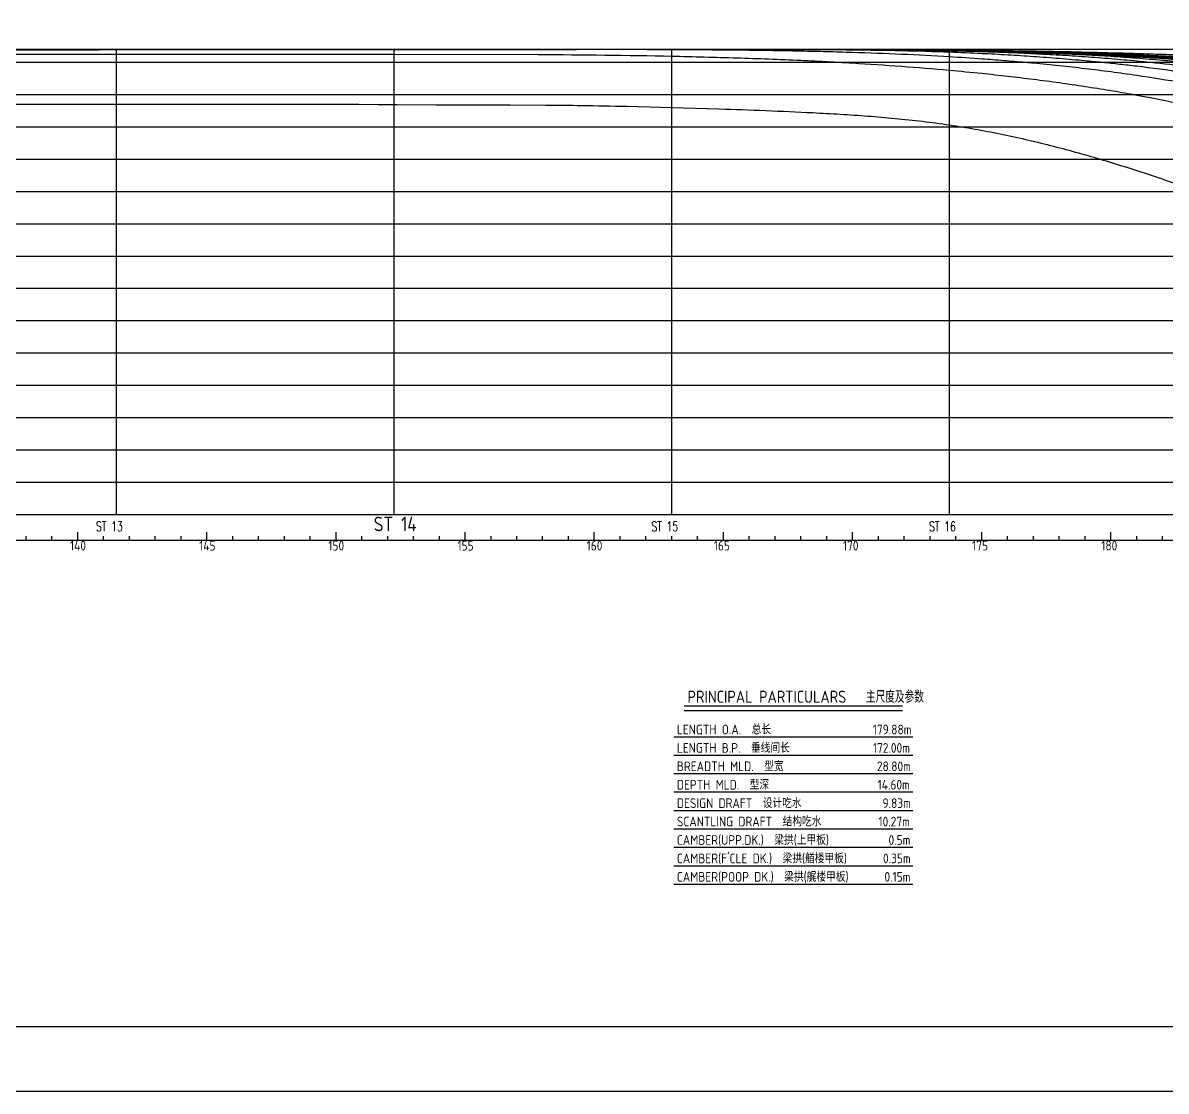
# Model space of a CAD drawing. Extents: x -990827 to -799530, y -79356 to 40656.
# Drawn here: x -873076 to -837668, y -79356 to -46286 of the extents above; entities that cross this region are included whole.
import ezdxf

# ---------------------------------------------------------------- set-up
doc = ezdxf.new("R2010")
doc.units = 0
doc.header["$MEASUREMENT"] = 0
doc.layers.add('grid', color=7, linetype='Continuous')
doc.layers.add('sta', color=7, linetype='Continuous')
doc.styles.add('ROMANS', font='romans.shx', dxfattribs={"width": 0.7, "height": 125})
doc.styles.get("Standard").update_dxf_attribs({"font": 'gbenor.shx', "bigfont": 'gbcbig.shx'})

# ---------------------------------------------------------------- blocks, each defined once
blk = doc.blocks.new('biaochi')
at = {"color": 253}
for p, q in [((-181560, 0), (0, 0)), ((-68600, 0), (-68600, 125)), ((-67800, 0), (-67800, 125)), ((-67000, 0), (-67000, 250)), ((-67000, 0), (-67000, 125)), ((-66200, 0), (-66200, 125)), ((-65400, 0), (-65400, 125)), ((-64600, 0), (-64600, 125)), ((-63800, 0), (-63800, 125)), ((-63000, 0), (-63000, 250)), ((-63000, 0), (-63000, 125)), ((-62200, 0), (-62200, 125)), ((-61400, 0), (-61400, 125)), ((-60600, 0), (-60600, 125)), ((-59800, 0), (-59800, 125)), ((-59000, 0), (-59000, 250)), ((-59000, 0), (-59000, 125)), ((-58200, 0), (-58200, 125)), ((-57400, 0), (-57400, 125)), ((-56600, 0), (-56600, 125)), ((-55800, 0), (-55800, 125)), ((-55000, 0), (-55000, 250)), ((-55000, 0), (-55000, 125)), ((-54200, 0), (-54200, 125)), ((-53400, 0), (-53400, 125)), ((-52600, 0), (-52600, 125)), ((-51800, 0), (-51800, 125)), ((-51000, 0), (-51000, 250)), ((-51000, 0), (-51000, 125)), ((-50200, 0), (-50200, 125)), ((-49400, 0), (-49400, 125)), ((-48600, 0), (-48600, 125)), ((-47800, 0), (-47800, 125)), ((-47000, 0), (-47000, 250)), ((-47000, 0), (-47000, 125)), ((-46200, 0), (-46200, 125)), ((-45400, 0), (-45400, 125)), ((-44600, 0), (-44600, 125)), ((-43800, 0), (-43800, 125)), ((-43000, 0), (-43000, 250)), ((-43000, 0), (-43000, 125)), ((-42200, 0), (-42200, 125)), ((-41400, 0), (-41400, 125)), ((-40600, 0), (-40600, 125)), ((-39800, 0), (-39800, 125)), ((-39000, 0), (-39000, 250)), ((-39000, 0), (-39000, 125)), ((-38200, 0), (-38200, 125)), ((-37400, 0), (-37400, 125)), ((-36600, 0), (-36600, 125)), ((-35800, 0), (-35800, 125)), ((-35000, 0), (-35000, 250)), ((-35000, 0), (-35000, 125)), ((-34200, 0), (-34200, 125)), ((-33400, 0), (-33400, 125))]:
    blk.add_line(p, q, dxfattribs=at)
for s, height, p in [('ST 14', 450, (-57832, 280)), ('140', 300, (-67238, -317)), ('145', 300, (-63238, -317)), ('150', 300, (-59238, -317)), ('155', 300, (-55238, -317)), ('160', 300, (-51238, -317)), ('165', 300, (-47300, -316)), ('170', 300, (-43300, -316)), ('175', 300, (-39300, -316)), ('180', 300, (-35300, -316))]:
    blk.add_text(s, height=height, dxfattribs=at).set_placement(p)
at = {"color": 253, "style": 'ROMANS', "width": 0.7}
for s, p in [('ST 13', (-66432, 280)), ('ST 15', (-49232, 280)), ('ST 16', (-40632, 280))]:
    blk.add_text(s, height=300, dxfattribs=at).set_placement(p)

msp = doc.modelspace()

# ---------------------------------------------------------------- linework, layer by layer
at = {"color": 171}
for p, q in [((-910577.1, -47103.6), (-863868.1, -47103.6)), ((-910577.1, -47254.4), (-863867.8, -47254.4))]:
    msp.add_line(p, q, dxfattribs=at)
at = {"color": 3}
msp.add_line((-910577.4, -48804.2), (-863868.1, -48804.2), dxfattribs=at)
at = {"color": 6}
msp.add_line((-988762.3, -77355.7), (-801529.8, -77355.7), dxfattribs=at)
msp.add_line((-990827, -79355.7), (-799529.8, -79355.7))
at = {"color": 171}
msp.add_lwpolyline([(-863868.1, -47254.4, -0.0001514), (-861577.1, -47254.6), (-857121.4, -47264.3, -0.0041466), (-852977.1, -47316, -0.0026422), (-850965.5, -47368.4, -0.0035231), (-848977.1, -47444.8, -0.0011481), (-848389.4, -47472.8, -0.0012778), (-847804.4, -47503.6, -0.0009704), (-847377.1, -47527.9, -0.0036044), (-845866.3, -47628, -0.0042814), (-844377.1, -47750.2, -0.0031365), (-843377.1, -47847.1, -0.0026902), (-842573.1, -47934.5, -0.0029183), (-841777.1, -48030.2, -0.0030913), (-840972.6, -48136.6, -0.0033272), (-840177.1, -48252.3, -0.0033321), (-839416.2, -48373.3, -0.0035772), (-838664.3, -48503.6), (-838577.1, -48519.4, -0.0076332), (-837158.4, -48800.6, -0.0082835)], format="xyb", dxfattribs=at)
at = {"color": 3}
msp.add_lwpolyline([(-863867.8, -48803.6, -0.0005321), (-863270.8, -48804.2), (-862673.8, -48806), (-862076.7, -48808.5), (-861479.7, -48811.6), (-860285.6, -48818.2), (-859688.6, -48821.2), (-859091.5, -48823.6), (-857983, -48826.7), (-856874.5, -48831.3, -0.0018749), (-855766.1, -48842, -0.0023789), (-854371.5, -48868.4), (-852977.1, -48904.7), (-851521, -48947.8, -0.0019312), (-850065.1, -48999.5, -0.0028224), (-848609.1, -49065.1, -0.0024822), (-847759.9, -49112.2, -0.0036509), (-846911.4, -49169.8, -0.0048243), (-846064.2, -49241.8, -0.0059974), (-845219.2, -49332, -0.0071756), (-844377.1, -49444.4, -0.013596), (-842807.6, -49722.4, -0.0116935), (-841252.7, -50079.7, -0.0098429), (-839714.4, -50503.6, -0.0080754), (-838193.7, -50981.9, -0.006334), (-836688, -51503.6, -0.0032271)], format="xyb", dxfattribs=at)
at = {"layer": 'grid', "color": 4}
for p, q in [((-852593.7, -67432.7), (-845835.8, -67432.7)), ((-852593.7, -67574.1), (-845835.8, -67574.1))]:
    msp.add_line(p, q, dxfattribs=at)
at = {"layer": 'grid', "color": 2}
for p, q in [((-852918.2, -68385.1), (-845511.3, -68385.1)), ((-852918.2, -68954.7), (-845511.3, -68954.7)), ((-852918.2, -69524.9), (-845511.3, -69524.9)), ((-852918.2, -70095.2), (-845511.3, -70095.2)), ((-852918.2, -70665.5), (-845511.3, -70665.5)), ((-852918.2, -71235.7), (-845511.3, -71235.7)), ((-852918.2, -71806), (-845511.3, -71806)), ((-852918.2, -72376.3), (-845511.3, -72376.3)), ((-852918.2, -72946.5), (-845511.3, -72946.5))]:
    msp.add_line(p, q, dxfattribs=at)
at = {"layer": 'grid', "color": 171}
for points in [[(-863868.1, -47103.6), (-851174.4, -47103.6), (-850577.1, -47103.6, -0.000088), (-849660, -47103.8, -0.0001779), (-848977.1, -47104.4, -0.0003661), (-848155.4, -47105.9, -0.0003717), (-847377.1, -47108.5, -0.0006266), (-846562.4, -47112.9, -0.0006767), (-845777.1, -47119.1, -0.0009168), (-844969, -47128.1, -0.0009141), (-844177.1, -47139.8, -0.0010751), (-843363.8, -47155, -0.0011152), (-842577.1, -47173.3, -0.0009874), (-841833.6, -47193.6, -0.0008635), (-840977.1, -47220.2, -0.000953), (-840131.5, -47249.5, -0.0010775), (-839377.1, -47278.7, -0.0017464), (-838563.9, -47314.8, -0.001806), (-837777.1, -47355.3, -0.0028206), (-836935.9, -47406.4, -0.0031174)], [(-863868.1, -47103.6), (-850577.1, -47103.6, -0.0001734), (-849678.3, -47103.8, -0.0001974), (-848977.1, -47104.5, -0.0003971), (-848154.6, -47106.3, -0.0003947), (-847377.1, -47109.3, -0.0006792), (-846560.6, -47114.2, -0.0007501), (-845777.1, -47121.2, -0.0010102), (-844963.9, -47131.2, -0.001059), (-844177.1, -47144.1, -0.0011761), (-843413.7, -47160.1, -0.0010985), (-842577.1, -47181.4, -0.0014789), (-841729.9, -47207.3, -0.0016681), (-840977.1, -47235, -0.0027345), (-840149.1, -47272.9, -0.0029385), (-839377.1, -47316.9, -0.0035918), (-838598.3, -47371.6, -0.0033999), (-837777.1, -47440.8, -0.0013719), (-837450.4, -47471.5, -0.0013931)], [(-851337.3, -47103.6), (-850156, -47104, -0.0008195), (-848977.1, -47106.7, -0.0007901), (-848175.6, -47111.1, -0.0010858), (-847377.1, -47118.4, -0.0025237), (-845867.8, -47143.1, -0.0038413), (-844377.1, -47186.4, -0.0029596), (-843377.1, -47229, -0.0025328), (-842573.2, -47272.2, -0.0026595), (-841777.1, -47323.3, -0.0027683), (-840972.9, -47383.6, -0.0029117), (-840177.1, -47452.4, -0.0020205), (-839645.7, -47503.6, -0.0021161), (-839109.3, -47559.8, -0.0022519), (-838577.1, -47620.2, -0.0063988), (-837159.8, -47806.1, -0.0074782)]]:
    msp.add_lwpolyline(points, format="xyb", dxfattribs=at)
at = {"layer": 'grid', "color": 151}
for points in [[(-863868.1, -47103.6), (-850577.1, -47103.6, -0.0002067), (-849669.7, -47103.8, -0.0002213), (-848977.1, -47104.5, -0.0003917), (-848155, -47106.1, -0.0003754), (-847377.1, -47108.9, -0.0006578), (-846561.9, -47113.6, -0.0006874), (-845777.1, -47120.1, -0.0009654), (-844964.9, -47129.7, -0.0009904), (-844177.1, -47142, -0.0011114), (-843382.1, -47157.7, -0.001097), (-842577.1, -47177.3, -0.0010957), (-841816.1, -47199.1, -0.0009903), (-840977.1, -47226.7, -0.0014468), (-840102.1, -47259.7, -0.0017456), (-839377.1, -47291.7, -0.0028249), (-838582.4, -47334, -0.0027836), (-837777.1, -47385.9, -0.0029932), (-837055.4, -47440.9, -0.0030361)], [(-863868.1, -47103.6), (-855448, -47103.6, -0.0003363), (-854211.2, -47104.4, -0.0006953), (-852977.1, -47107.9, -0.0015452), (-850969, -47122.7, -0.0025365), (-848977.1, -47153.5, -0.0012003), (-848175, -47172, -0.0014604), (-847377.1, -47194.5, -0.0031169), (-845866.8, -47251.1, -0.0040546), (-844377.1, -47328.2, -0.0030381), (-843377.1, -47394.1, -0.0021883), (-842698.4, -47446, -0.0023096), (-842025.5, -47503.6, -0.0008557), (-841777.1, -47526.4, -0.0029067), (-840972.7, -47606.5, -0.0031504), (-840177.1, -47695.5, -0.0033586), (-839372, -47796.1, -0.003694), (-838577.1, -47906.9, -0.0071225), (-837158.1, -48136, -0.0084038)], [(-863868.1, -47103.6), (-851174.4, -47103.6), (-850577.1, -47103.6), (-848977.1, -47104.3, -0.0005466), (-848176.3, -47105.5, -0.0004064), (-847377.1, -47108.1, -0.0004729), (-846576.2, -47112.2, -0.0007016), (-845777.1, -47118.1, -0.0008037), (-844975.7, -47126.5, -0.0009481), (-844177.1, -47137.6, -0.0019994), (-842577.1, -47169.3, -0.0019776), (-840977.1, -47213.8, -0.0008771), (-840175.9, -47240.7, -0.0006125), (-839377.1, -47269.9, -0.0007622), (-838575.2, -47301.4, -0.0017221), (-837777.1, -47336.6, -0.002184), (-836973.2, -47378.5, -0.0030093)], [(-845768.9, -47122.3, -0.0025519), (-844377.1, -47146, -0.0009641), (-843876.1, -47158.1, -0.001133), (-843377.1, -47172.3, -0.0020023), (-842573.6, -47200.1, -0.0024384), (-841777.1, -47234.7, -0.002646), (-840972.9, -47277.9, -0.0028738), (-840177.1, -47329.5, -0.0030197), (-839372.4, -47391.1, -0.0031876), (-838577.1, -47461.9, -0.0017402), (-838156.6, -47503.6, -0.0051715), (-836955.2, -47639.3, -0.0056016)]]:
    msp.add_lwpolyline(points, format="xyb", dxfattribs=at)
at = {"layer": 'grid', "color": 1}
msp.add_lwpolyline([(-863868.1, -47103.6), (-851377.1, -47103.6), (-849777.1, -47103.5), (-848977.1, -47103.7), (-848177.1, -47104.2), (-847377.1, -47105.6, -0.0001361), (-846954.7, -47106.6, -0.0001643), (-846577.1, -47107.9, -0.0002119), (-846181.3, -47109.4, -0.0001651), (-845777.1, -47111.3, -0.0002453), (-845367.7, -47113.7, -0.0002346), (-844977.1, -47116.3, -0.0002888), (-844585.3, -47119.3, -0.0002515), (-844177.1, -47123, -0.0003282), (-843773.1, -47127.1, -0.0003615), (-843377.1, -47131.6, -0.000452), (-842951.2, -47137.1, -0.0004757), (-842577.1, -47142.5, -0.0003534), (-842232.2, -47148.1, -0.0002622), (-841777.1, -47156, -0.0002762), (-841336.1, -47164.1, -0.0002829), (-840977.1, -47171.1, -0.0004086), (-840578, -47179.5, -0.000407), (-840177.1, -47188.5, -0.0004254), (-839789.6, -47197.9, -0.0003687), (-839377.1, -47208.6, -0.000375), (-838968.5, -47219.8, -0.0004034), (-838577.1, -47231.2, -0.0004295), (-838171.7, -47243.7, -0.0005103), (-837777.1, -47256.5, -0.0004696), (-837398.7, -47269.6, -0.0004217)], format="xyb", dxfattribs=at)
at = {"layer": 'grid', "color": 251}
for points in [[(-988270.3, -47103.6), (-804145.3, -47103.6)], [(-870177.1, -61503.6), (-870177.1, -47103.6)], [(-861577.1, -61503.6), (-861577.1, -47103.6)], [(-852977.1, -61503.6), (-852977.1, -47103.6)], [(-844377.1, -61503.6), (-844377.1, -47103.6)], [(-988270.3, -47503.6), (-804145.3, -47503.6)], [(-988270.3, -47503.6), (-804145.3, -47503.6)], [(-988270.3, -47503.6), (-804145.3, -47503.6)], [(-988270.3, -48503.6), (-804145.3, -48503.6)], [(-988270.3, -48503.6), (-804145.3, -48503.6)], [(-988270.3, -48503.6), (-804145.3, -48503.6)], [(-988270.3, -49503.6), (-804145.3, -49503.6)], [(-988270.3, -49503.6), (-804145.3, -49503.6)], [(-988270.3, -49503.6), (-804145.3, -49503.6)], [(-988270.3, -50503.6), (-804145.3, -50503.6)], [(-988270.3, -50503.6), (-804145.3, -50503.6)], [(-988270.3, -50503.6), (-804145.3, -50503.6)], [(-988270.3, -51503.6), (-804145.3, -51503.6)], [(-981977.1, -51503.6), (-804145.3, -51503.6)], [(-981977.1, -51503.6), (-804145.3, -51503.6)], [(-988270.3, -52503.6), (-804145.3, -52503.6)], [(-981977.1, -52503.6), (-804145.3, -52503.6)], [(-981977.1, -52503.6), (-804145.3, -52503.6)], [(-988270.3, -53503.6), (-804145.3, -53503.6)], [(-988270.3, -53503.6), (-807827.1, -53503.6)], [(-988270.3, -53503.6), (-807827.1, -53503.6)], [(-988270.3, -54503.6), (-804145.3, -54503.6)], [(-988270.3, -54503.6), (-807827.1, -54503.6)], [(-988270.3, -54503.6), (-807827.1, -54503.6)], [(-988270.3, -55503.6), (-804145.3, -55503.6)], [(-988270.3, -55503.6), (-807827.1, -55503.6)], [(-988270.3, -55503.6), (-807827.1, -55503.6)], [(-988270.3, -56503.6), (-804145.3, -56503.6)], [(-988270.3, -56503.6), (-807827.1, -56503.6)], [(-988270.3, -56503.6), (-807827.1, -56503.6)], [(-988270.3, -57503.6), (-804145.3, -57503.6)], [(-988270.3, -57503.6), (-807827.1, -57503.6)], [(-988270.3, -57503.6), (-807827.1, -57503.6)], [(-988270.3, -58503.6), (-804145.3, -58503.6)], [(-988270.3, -58503.6), (-807827.1, -58503.6)], [(-988270.3, -58503.6), (-807827.1, -58503.6)], [(-988270.3, -59503.6), (-804145.3, -59503.6)], [(-988270.3, -59503.6), (-807827.1, -59503.6)], [(-988270.3, -59503.6), (-807827.1, -59503.6)], [(-988270.3, -60503.6), (-804145.3, -60503.6)], [(-988270.3, -60503.6), (-807827.1, -60503.6)], [(-988270.3, -60503.6), (-807827.1, -60503.6)], [(-988270.3, -61503.6), (-804145.3, -61503.6)]]:
    msp.add_lwpolyline(points, dxfattribs=at)
at = {"layer": 'grid', "color": 1}
msp.add_open_spline([(-985177.1, -57356.6), (-984128.4, -56604.2), (-981773.9, -54914.9), (-977743.8, -53012.7), (-973435.5, -51237.9), (-969092.4, -49883), (-964833, -48550.5), (-960502.2, -47757.5), (-956183.8, -47366.7), (-951880.3, -47111.5), (-917471.1, -47045.7), (-881641.2, -47129.6), (-844376.3, -47096.8), (-838219.7, -47240.8), (-832757, -47621.7), (-829869.2, -48039.7), (-825990.5, -49010.9), (-822701, -50107.6), (-819174.2, -52118.2), (-816386.7, -54129.1), (-814708.4, -55431.5), (-813460.3, -56593.9), (-812749.2, -57334.1), (-812150.4, -58010.9), (-811597.6, -58670.5), (-810969.3, -59475.7), (-810359.7, -60412.5), (-810000.3, -61101), (-809965.4, -61456.4), (-809960.8, -61503.6)], degree=3, knots=[0, 0, 0, 0, 3865.2668731, 8678.1917263, 13316.1487802, 17841.7341172, 22319.1782143, 26694.618128, 31016.265249, 35322.7378017, 39623.0162048, 134223.0146788, 142823.0602601, 151427.6947068, 152685.1689381, 159253.345275, 160133.8816819, 164682.1066376, 169601.6722931, 172239.9181118, 174996.3901547, 175964.9910748, 177354.2776989, 178073.7959837, 178675.4310404, 179937.2698653, 181126.8284233, 182054.2430585, 182196.1800573, 182196.1800573, 182196.1800573, 182196.1800573], dxfattribs=at)
at = {"layer": 'sta'}
for points, knots in [([(-985177.1, -56608.6), (-985122.3, -56573.5), (-984522.9, -56189.9), (-983309.7, -55461.9), (-981453.1, -54466.2), (-979555.4, -53540.1), (-978130.3, -52890.3), (-976576, -52210.5), (-975148.4, -51628.7), (-972430.9, -50653.4), (-970365.7, -50027.2), (-967503.5, -49166.1), (-964672.4, -48361), (-961185, -47790.8), (-958306.7, -47496.2), (-955439.3, -47295.6), (-951879.7, -47099.5), (-917471.3, -47132.9), (-881641.5, -47130.1), (-844376.3, -47095.9), (-838172.6, -47240.3), (-832419.3, -47630.2), (-828584.7, -48212.1), (-824800.6, -49343.9), (-823088, -50008.8), (-821089.7, -50895.5), (-818914.6, -52149.1), (-816860.4, -53586.1), (-815471, -54619.4), (-814757, -55190.2), (-813988.8, -55861.1), (-813296.1, -56506.2), (-812596, -57257.9), (-812021, -57932.4), (-811493.5, -58584.6), (-810873.4, -59481.3), (-810321.4, -60343.3), (-810062, -61038.2), (-809999.3, -61381.9), (-809977.1, -61503.6)], [0, 0, 0, 0, 195.0636364, 2135.1842698, 4242.3408997, 6513.4997909, 8468.781611, 8940.7491441, 11602.9559113, 13091.1700448, 17601.1147942, 18073.9373731, 22058.407347, 26420.4346782, 28652.2824306, 30737.9380683, 35043.1129599, 39343.262892, 133943.261366, 142543.3037466, 151147.7116263, 152547.4790833, 159845.3726693, 162711.0681435, 164381.8900365, 165353.2298586, 169268.3838792, 171883.6507872, 172873.2552297, 174462.8100272, 174623.9818193, 175932.7898827, 177300.3605128, 177702.6997896, 178591.9585478, 179814.9004162, 180974.3238719, 181650.9786301, 182021.775045, 182021.775045, 182021.775045, 182021.775045]), ([(-852977.1, -47103.6), (-850110.5, -47099.5), (-844376.3, -47091.5), (-837702.6, -47222.2), (-831958.4, -47536.2), (-827628.6, -48092.5), (-822803.4, -49190.1), (-819222.9, -50472.3), (-816720.8, -51675.9), (-815290.5, -52448.9), (-813836.2, -53370.6), (-812000.9, -54706.1), (-810408.9, -56244.1), (-809322.3, -57572.6), (-808687.3, -58463.4), (-808170.7, -59472.2), (-807782.2, -60474.7), (-807721.7, -61164.9), (-807692.1, -61503.6)], [0, 0, 0, 0, 8600.0188352, 17202.6931845, 20019.7594743, 25856.6034088, 30272.4896446, 34844.0025493, 37227.5589259, 38598.0179692, 39718.5976187, 42390.875486, 45395.5798824, 46322.9215654, 47540.0867555, 48666.6988374, 49720.6272006, 50735.6469769, 50735.6469769, 50735.6469769, 50735.6469769])]:
    msp.add_open_spline(points, degree=3, knots=knots, dxfattribs=at)

# ---------------------------------------------------------------- block references
at = {"layer": 'grid'}
msp.add_blockref('biaochi', (-804377.1, -62303.5), dxfattribs=at)

# ---------------------------------------------------------------- texts
at = {"layer": 'grid', "color": 6}
msp.add_text('PRINCIPAL PARTICULARS   主尺度及参数', height=374.065, dxfattribs=at).set_placement((-852490.6, -67334))
at = {"layer": 'grid', "color": 2}
for s, height, p in [('LENGTH O.A.  总长', 300.305, (-852820.5, -68311.7)), ('179.88m', 300.31, (-846752.5, -68311.7)), ('LENGTH B.P.  垂线间长', 300.305, (-852820.5, -68881.2)), ('172.00m', 300.31, (-846750.3, -68881.2)), ('BREADTH MLD.  型宽', 300.305, (-852820.5, -69450.8)), ('28.80m', 300.31, (-846624.8, -69450.8)), ('DEPTH MLD.  型深', 300.305, (-852820.5, -70021)), ('14.60m', 300.31, (-846603, -70021)), ('DESIGN DRAFT  设计吃水', 300.305, (-852820.5, -70591.3)), ('9.83m', 300.31, (-846450.5, -70591.3)), ('SCANTLING DRAFT  结构吃水', 300.305, (-852820.5, -71161.6)), ('10.27m', 300.31, (-846576.9, -71161.6)), ('CAMBER(UPP.DK.)  梁拱(上甲板)', 300.305, (-852820.5, -71731.8)), ('0.5m', 300.31, (-846265, -71731.8)), ("CAMBER(F'CLE DK.)  梁拱(艏楼甲板)", 300.305, (-852820.5, -72302.1)), ('0.35m', 300.31, (-846436.3, -72302.1)), ('CAMBER(POOP DK.)  梁拱(艉楼甲板)', 300.305, (-852820.5, -72872.4)), ('0.15m', 300.31, (-846390.7, -72872.4))]:
    msp.add_text(s, height=height, dxfattribs=at).set_placement(p)

doc.saveas('drawing.dxf')
